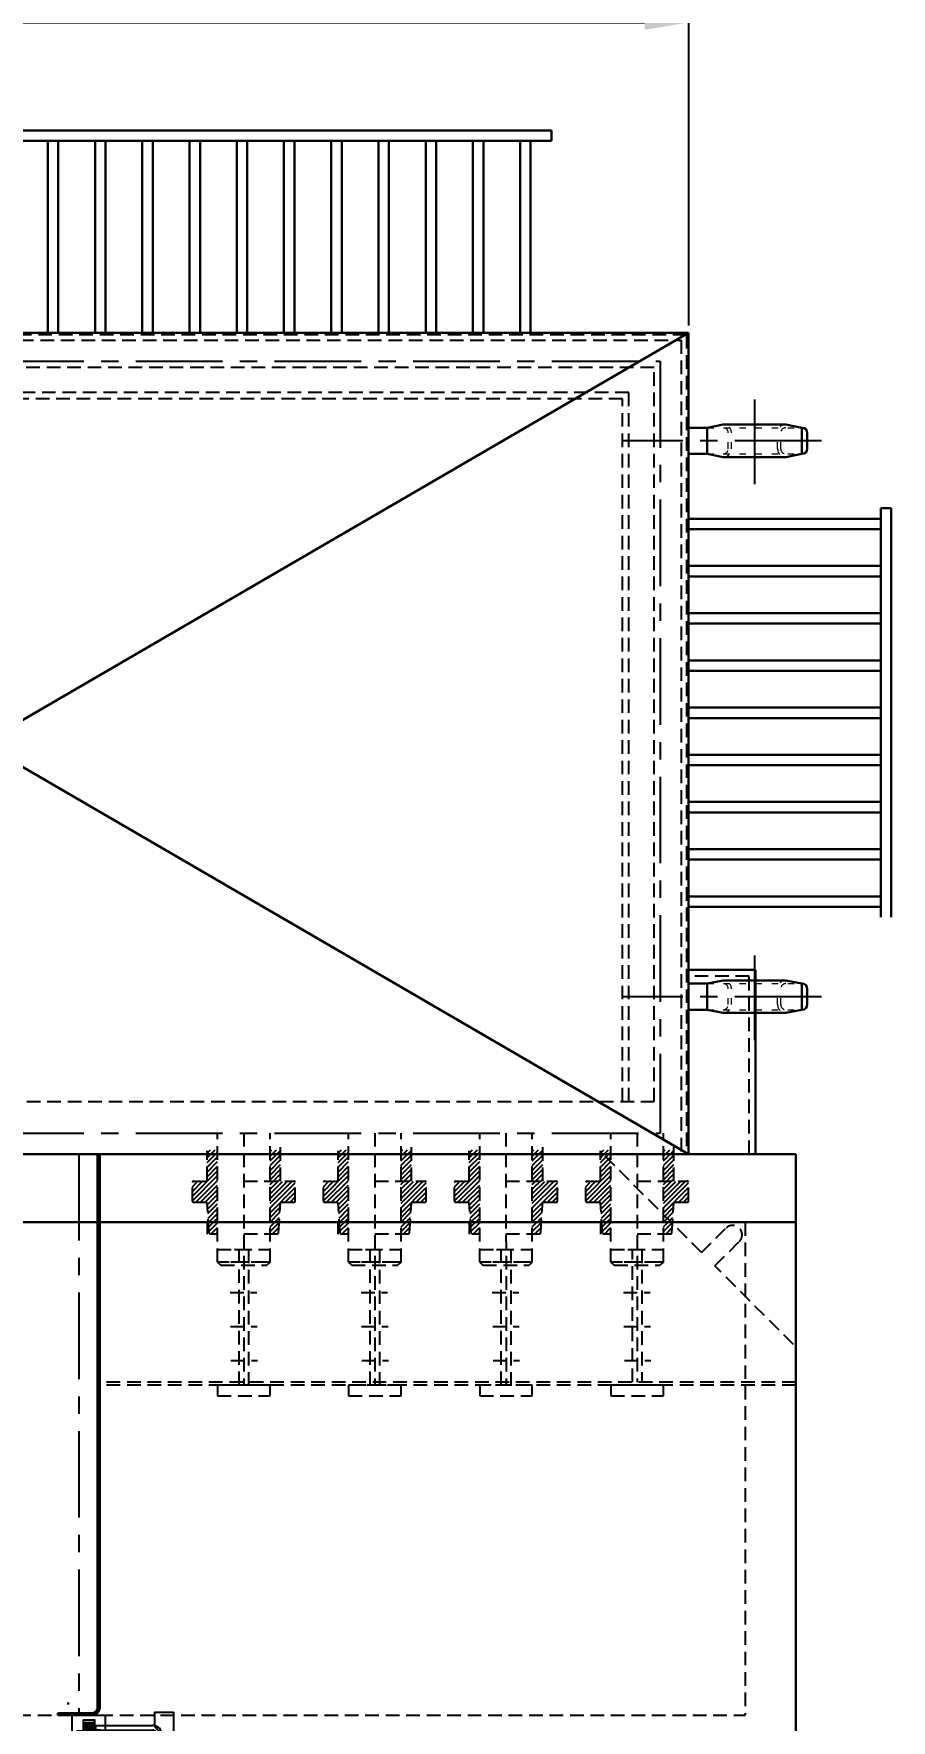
# Model space of a CAD drawing. Header units: millimetres. Extents: x 236326 to 245858, y -181683 to -175236.
# Drawn here: x 238748 to 239564, y -179830 to -178222 of the extents above; entities that cross this region are included whole.
import ezdxf

# ---------------------------------------------------------------- set-up
doc = ezdxf.new("R2010")
doc.units = ezdxf.units.MM
doc.header["$LTSCALE"] = 13
for name, pattern in [('ACAD_ISO02W100', [15, 12, -3]), ('ACAD_ISO03W100', [1.18, 0.47, -0.71]), ('CENTER', [50.8, 31.75, -6.35, 6.35, -6.35]), ('CENTERX2', [101.6, 63.5, -12.7, 12.7, -12.7]), ('DASHED', [0.75, 0.5, -0.25])]:
    doc.linetypes.add(name, pattern=pattern)
doc.layers.get('0').update_dxf_attribs({"color": 1, "linetype": 'CENTER'})
for name, color, linetype in [('1', 4, 'Continuous'), ('4虚线层', 6, 'DASHED'), ('PDF_几何图形', 7, 'Continuous'), ('粗实线', 4, 'Continuous')]:
    doc.layers.add(name, color=color, linetype=linetype)
doc.layers.add('2细实线', color=3, linetype='Continuous', lineweight=20)
doc.layers.add('标注、文本', color=3, linetype='Continuous', lineweight=25)
doc.styles.get("Standard").update_dxf_attribs({"font": 'gbenor.shx', "bigfont": 'gbcbig.shx'})
doc.dimstyles.new('英寸 1-10', dxfattribs={"dimscale": 14, "dimtxt": 3.5, "dimasz": 2, "dimexe": 1.5, "dimexo": 0.5, "dimgap": 0.5, "dimtad": 1, "dimtoh": 1, "dimdec": 1, "dimdsep": 46, "dimtxsty": 'Standard', "dimcen": 2.5, "dimclrd": 3, "dimclre": 3, "dimclrt": 3, "dimadec": 0, "dimazin": 2, "dimtfac": 1, "dimtdec": 1, "dimtmove": 0, "dimatfit": 2, "dimfxl": 1, "dimarcsym": 0})
pattern_1 = [(225, (239231.8055, -178970.3183), (2.245064, -2.245064), [])]
pattern_2 = [(225, (239356.5554, -178970.3183), (2.245064, -2.245064), [])]
pattern_3 = [(225, (239481.5554, -178970.3183), (2.245064, -2.245064), [])]
pattern_4 = [(225, (239606.5554, -178970.3183), (2.245064, -2.245064), [])]

# ---------------------------------------------------------------- blocks, each defined once
blk = doc.blocks.new('A$C62CB6CE0')
at = {"layer": 'PDF_几何图形'}
for p, q in [((22.3, 119.3), (54.2, 119.3)), ((22.3, 119.3), (22.3, 89.9)), ((33.1, 114.7), (33.1, 104)), ((54.2, 119.3), (54.2, 89.9)), ((101.2, 122.2), (101.2, 108.9)), ((101.2, 122.2), (119, 122.2)), ((119, 122.2), (119, 86.6)), ((3.7, 101.1), (32.7, 101.1)), ((26.9, 104), (26.9, 85.3)), ((33.1, 104), (26.9, 104)), ((33.1, 112.2), (33.9, 111.4)), ((43.8, 111.4), (33.1, 111)), ((33.9, 111.4), (33.1, 111)), ((33.1, 111), (33.9, 110.6)), ((43.8, 110.6), (33.1, 110.2)), ((33.9, 110.6), (33.1, 110.2)), ((33.1, 108.5), (33.9, 108.1)), ((33.1, 101.5), (33.9, 101.1)), ((33.1, 98.6), (33.1, 80.4)), ((43, 112.2), (33.9, 111.4)), ((43, 111), (33.9, 110.6)), ((43, 110.2), (33.9, 109.7)), ((43, 109.3), (33.9, 108.9)), ((43, 108.5), (33.9, 108.1)), ((43, 107.7), (33.9, 107.3)), ((43, 106.9), (33.9, 106.4)), ((43, 105.6), (33.9, 105.2)), ((43, 104.8), (33.9, 104.4)), ((43, 104), (33.9, 103.5)), ((43, 103.1), (33.9, 102.7)), ((43, 102.3), (33.9, 101.9)), ((43, 101.5), (33.9, 101.1)), ((43, 101.5), (33.9, 101.1)), ((43, 101.5), (33.9, 101.1)), ((43, 100.7), (33.9, 100.2)), ((43, 99.4), (33.9, 99)), ((43.8, 111.4), (43, 111)), ((43, 111), (43.8, 110.6)), ((43.8, 110.6), (43, 110.2)), ((43.8, 109.7), (43, 109.3)), ((43.8, 108.9), (43, 108.5)), ((43.8, 108.1), (43, 107.7)), ((43.8, 107.3), (43, 106.9)), ((43.8, 106.4), (43, 105.6)), ((43.8, 105.2), (43, 104.8)), ((43.8, 104.4), (43, 104)), ((43.8, 103.5), (43, 103.1)), ((43.8, 102.7), (43, 102.3)), ((43.8, 101.9), (43, 101.5)), ((43.8, 101.1), (43, 100.7)), ((43.8, 100.2), (43, 99.4)), ((49.6, 104), (43.8, 104)), ((43.8, 99), (43.8, 80.4)), ((44.9, 109.3), (44.9, 104.8)), ((44.9, 109.3), (49.5, 109.3)), ((49.5, 104.8), (44.9, 104.8)), ((49.5, 109.3), (99.1, 109.3)), ((49.5, 104.8), (99.1, 104.8)), ((49.6, 104), (49.6, 85.3)), ((55.3, 104), (55.3, 87.4)), ((55.3, 104), (57.3, 104)), ((57.3, 104), (57.3, 87.4)), ((101.2, 104.4), (101.2, 82)), ((103.7, 100.2), (103.7, 91.1)), ((108.2, 100.2), (108.2, 91.1)), ((0, 82.5), (26.9, 82.5)), ((0, 82.5), (0, 57.6)), ((65.8, 89.9), (8.7, 89.9)), ((15.7, 85.3), (56.7, 85.3)), ((23.6, 92), (64.5, 92)), ((64.5, 89.9), (23.6, 89.9)), ((23.6, 87.4), (64.5, 87.4)), ((43, 82.5), (69.9, 82.5)), ((44.9, 92), (85.9, 92)), ((85.9, 89.9), (44.9, 89.9)), ((44.9, 87.4), (85.9, 87.4)), ((61.9, 85.3), (61.9, 71.7)), ((61.9, 85.3), (61.9, 71.7)), ((72.4, 85.3), (61.9, 85.3)), ((64.4, 87.4), (64.4, 69.2)), ((64.4, 87.4), (64.4, 69.2)), ((65.8, 89.9), (65.8, 87.4)), ((69.9, 82.5), (69.9, 64.3)), ((80.9, 82), (80.9, 76.7)), ((80.9, 82), (81.3, 82)), ((81.3, 82), (81.3, 76.7)), ((130.5, 82), (81.3, 82)), ((101.6, 92), (142.5, 92)), ((142.5, 89.9), (101.6, 89.9)), ((101.6, 87.4), (142.5, 87.4)), ((130.5, 82), (130.5, 76.7)), ((130.5, 82), (131.8, 82)), ((131.8, 82), (131.8, 76.7)), ((151.6, 82), (131.8, 82)), ((135.5, 84.1), (135.5, 78.3)), ((146.3, 84.1), (146.3, 78.3)), ((151.6, 82), (151.6, 76.7)), ((153.7, 86.6), (153.7, 82)), ((2.1, 80.4), (26.9, 80.4)), ((2.1, 80.4), (2.1, 55.2)), ((3.7, 57.6), (3.7, 76.7)), ((6.6, 80.4), (6.6, 55.2)), ((8.7, 77.9), (20.3, 77.9)), ((8.7, 77.9), (8.7, 57.6)), ((20.3, 80.4), (20.3, 77.9)), ((26.9, 80.4), (49.6, 80.4)), ((26.9, 80.4), (26.9, 78.3)), ((26.9, 78.3), (49.6, 78.3)), ((28.1, 78.3), (28.1, 73.4)), ((38.5, 78.3), (38.5, 73.4)), ((43, 80.4), (67.8, 80.4)), ((43.4, 71.3), (47.1, 71.3)), ((47.6, 71.7), (47.1, 71.3)), ((48.8, 78.3), (48.8, 73.4)), ((49.6, 80.4), (49.6, 78.3)), ((50.7, 71.7), (61.9, 71.7)), ((50.7, 71.7), (50.7, 69.2)), ((64.4, 69.2), (50.7, 69.2)), ((61.9, 69.2), (64.4, 69.2)), ((61.9, 69.2), (64.4, 69.2)), ((64.4, 69.2), (61.9, 69.2)), ((67.8, 80.4), (67.8, 64.3)), ((81.3, 76.7), (80.9, 76.7)), ((130.5, 76.7), (81.3, 76.7)), ((130.1, 72.1), (86.7, 72.1)), ((86.7, 72.1), (86.7, 57.6)), ((104.5, 76.7), (104.5, 72.1)), ((110.3, 80.4), (110.3, 55.2)), ((115.7, 76.7), (115.7, 72.1)), ((127.7, 76.7), (127.7, 73.8)), ((127.7, 73.8), (154.9, 73.8)), ((130.1, 73.8), (130.1, 57.6)), ((131.8, 76.7), (130.5, 76.7)), ((151.6, 76.7), (131.8, 76.7)), ((152.5, 73.8), (152.5, 57.6)), ((153.7, 76.7), (154.9, 76.7)), ((154.9, 76.7), (154.9, 73.8)), ((23.2, 57.6), (3.7, 57.6)), ((60, 57.6), (19, 57.6)), ((40.1, 57.6), (38, 57.6)), ((81.3, 57.6), (40.4, 57.6)), ((67.8, 64.3), (69.9, 64.3)), ((130.1, 57.6), (86.7, 57.6)), ((92.5, 55.2), (92.5, 46.5)), ((92.5, 55.2), (126.8, 55.2)), ((138, 57.6), (97, 57.6)), ((103.7, 57.6), (103.7, 55.2)), ((116.5, 57.6), (116.5, 55.2)), ((126.8, 55.2), (126.8, 28.3)), ((127.7, 55.2), (127.7, 49.8)), ((141.3, 55.2), (127.7, 55.2)), ((141.3, 49.8), (127.7, 49.8)), ((141.3, 57.6), (130.1, 57.6)), ((132.2, 57.6), (132.2, 55.2)), ((152.5, 57.6), (141.3, 57.6)), ((154.9, 55.2), (141.3, 55.2)), ((154.9, 49.8), (141.3, 49.8)), ((150.4, 57.6), (150.4, 55.2)), ((152.9, 49), (152.9, 41.9)), ((154.9, 55.2), (154.9, 49.8)), ((92.5, 46.5), (93.3, 46.5)), ((92.5, 33.7), (92.5, 28.3)), ((93.3, 33.7), (92.5, 33.7)), ((129.3, 47.3), (126.8, 47.3)), ((129.3, 41.9), (152.9, 41.9)), ((133.9, 37.4), (141.3, 37.4)), ((141.3, 37.4), (148.7, 37.4)), ((152.9, 41.5), (152.9, 41.9)), ((92.5, 28.3), (126.8, 28.3)), ((133.9, 29.1), (133.9, 7.2)), ((148.7, 29.1), (148.7, 7.2))]:
    blk.add_line(p, q, dxfattribs=at)
for points in [[(33.1, 114.7), (43.8, 114.7), (43.8, 104)], [(3.7, 91.6), (3.7, 101.1), (4.1, 100.7)], [(33.1, 112.2), (43, 112.2), (43.8, 111.4)], [(43, 110.2), (43.8, 109.7), (33.1, 109.3)], [(33.1, 110.2), (33.9, 109.7), (33.1, 109.3)], [(43, 109.3), (43.8, 108.9), (33.1, 108.5)], [(33.1, 109.3), (33.9, 108.9), (33.1, 108.5)], [(43, 108.5), (43.8, 108.1), (33.1, 107.7)], [(43, 108.5), (33.9, 108.1), (33.1, 107.7)], [(43, 107.7), (43.8, 107.3), (33.1, 106.9)], [(33.1, 107.7), (33.9, 107.3), (33.1, 106.9)], [(43, 106.9), (43.8, 106.4), (33.1, 105.6)], [(33.1, 106.9), (33.9, 106.4), (33.1, 105.6)], [(43, 105.6), (43.8, 105.2), (33.1, 104.8)], [(33.1, 105.6), (33.9, 105.2), (33.1, 104.8)], [(43, 104.8), (43.8, 104.4), (33.1, 104)], [(33.1, 104.8), (33.9, 104.4), (33.1, 104)], [(43, 104), (43.8, 103.5), (33.1, 103.1)], [(33.1, 104), (33.9, 103.5), (33.1, 103.1)], [(43, 103.1), (43.8, 102.7), (33.1, 102.3)], [(33.1, 103.1), (33.9, 102.7), (33.1, 102.3)], [(43, 102.3), (43.8, 101.9), (33.1, 101.5)], [(33.1, 102.3), (33.9, 101.9), (33.1, 101.5)], [(43, 101.5), (43.8, 101.1), (33.1, 100.7)], [(43, 101.5), (33.9, 101.1), (33.1, 100.7)], [(43, 100.7), (43.8, 100.2), (33.1, 99.4)], [(33.1, 100.7), (33.9, 100.2), (33.1, 99.4)], [(43, 99.4), (43.8, 99), (33.1, 98.6)], [(33.1, 99.4), (33.9, 99), (33.1, 98.6)], [(108.2, 100.2), (100.4, 109.3), (99.1, 109.3)], [(103.7, 100.2), (103.7, 101.5), (103.3, 101.9), (103.3, 102.3), (102.8, 103.1), (102.4, 103.5), (102, 104), (101.6, 104.4), (100.8, 104.4), (100.4, 104.8), (99.1, 104.8)], [(40.1, 93.6), (40.1, 57.6), (40.5, 57.2)], [(103.7, 91.1), (111.5, 82), (112.8, 82)], [(108.2, 91.1), (108.2, 89.9), (109, 89.1), (109, 88.2), (109.5, 87.8), (109.9, 87.4), (110.7, 87.4), (111.1, 87), (111.5, 86.6), (112.8, 86.6), (153.7, 86.6)], [(151.6, 82), (153.7, 82), (153.7, 76.7), (151.6, 76.7)], [(28.1, 73.4), (28.5, 72.9), (28.9, 72.5), (29.4, 72.5), (29.8, 72.1), (30.2, 72.1), (30.6, 71.7), (31.4, 71.7), (31.8, 71.3), (33.1, 71.3)], [(28.1, 73.4), (28.1, 72.9), (28.5, 72.5), (28.5, 72.1), (28.9, 72.1), (28.9, 71.7), (29.4, 71.7)], [(28.9, 71.7), (29.8, 71.3), (33.1, 71.3)], [(43.4, 71.3), (33.1, 71.3), (34.7, 71.3), (35.2, 71.7), (36, 71.7), (36.4, 72.1), (36.8, 72.1), (37.2, 72.5), (37.6, 72.5), (38, 72.9), (38.5, 73.4)], [(38.5, 73.4), (38.9, 72.9), (39.7, 72.1), (40.1, 72.1), (40.9, 71.7), (41.8, 71.7), (42.2, 71.3), (43.4, 71.3)], [(43.4, 71.3), (45.1, 71.3), (45.5, 71.7), (46.3, 71.7), (46.7, 72.1), (47.1, 72.1), (47.6, 72.5), (48, 72.5), (48.4, 72.9), (48.8, 73.4)], [(47.6, 71.7), (47.6, 72.1), (48, 72.1), (48, 72.5), (48.4, 72.5), (48.4, 72.9), (48.8, 73.4)], [(130.5, 49.8), (129.7, 49.8), (129.7, 49.4), (129.3, 49), (129.3, 41.9), (129.7, 41.9), (129.7, 41.5), (133.9, 37.4), (133.9, 29.1)], [(152.9, 49), (152.9, 49.8), (152.1, 49.8)], [(93.3, 46.5), (94.2, 46.1), (95, 44.8), (96.2, 43.2), (97, 39.9), (96.2, 36.5), (95, 34.9), (94.2, 34.1), (93.3, 33.7)], [(152.9, 41.5), (148.7, 37.4), (148.7, 29.1)], [(97.9, 28.3), (97.9, 24.6), (133.9, 24.6)], [(133.9, 7.2), (148.3, 5.5), (148.7, 7.2)]]:
    blk.add_lwpolyline(points, dxfattribs=at)
blk.add_lwpolyline([(25.6, 85.3), (50.9, 85.3), (50.9, 82.5), (25.6, 82.5)], close=True, dxfattribs=at)
for points in [[(108.2, 101.5), (106.4, 106.8), (105.9, 107.6), (100.4, 109.3)], [(103.7, 89.9), (104.6, 86), (107.7, 83), (111.5, 82)], [(140.5, 96.1), (138.4, 96.1), (136.7, 94.4), (136.7, 92.4)], [(136.7, 92.4), (136.7, 90.3), (138.4, 88.2), (140.5, 88.2)], [(144.6, 92.4), (144.6, 94.4), (142.5, 96.1), (140.5, 96.1)], [(140.5, 88.2), (142.5, 88.2), (144.6, 90.3), (144.6, 92.4)], [(134.3, 5.5), (171.8, -1.9), (181.4, -1.8), (148.3, 5.5)]]:
    blk.add_open_spline(points, degree=3, dxfattribs=at)
blk = doc.blocks.new('*D233')
at = {"layer": '2细实线', "color": 3, "linetype": 'ByBlock', "lineweight": -2}
for p, q in [((237923.5, -179760.4), (237923.5, -180068.6)), ((239473.5, -179760.4), (239473.5, -180068.6)), ((237965.5, -180047.6), (239431.5, -180047.6))]:
    blk.add_line(p, q, dxfattribs=at)
at = {"layer": '2细实线', "color": 3, "linetype": 'ByBlock'}
for points in [[(237965.5, -180040.6), (237965.5, -180054.6), (237923.5, -180047.6)], [(239431.5, -180040.6), (239431.5, -180054.6), (239473.5, -180047.6)]]:
    blk.add_solid(points, dxfattribs=at)
at = {"layer": 'Defpoints', "color": 0, "linetype": 'ByBlock'}
for p in [(237923.5, -179753.4), (239473.5, -179753.4), (239473.5, -180047.6)]:
    blk.add_point(p, dxfattribs=at)
at = {"layer": '2细实线', "color": 3, "linetype": 'ByBlock', "insert": (238698.5, -180002.3), "char_height": 73.5, "attachment_point": 5}
blk.add_mtext('1550 [61.0]', dxfattribs=at)
blk = doc.blocks.new('*D232')
at = {"layer": '2细实线', "color": 3, "linetype": 'ByBlock', "lineweight": -2}
for p, q in [((238025.5, -178500.2), (238025.5, -178190.3)), ((239371.5, -178500.2), (239371.5, -178190.3)), ((238067.5, -178211.3), (239329.5, -178211.3))]:
    blk.add_line(p, q, dxfattribs=at)
at = {"layer": '2细实线', "color": 3, "linetype": 'ByBlock'}
for points in [[(238067.5, -178204.3), (238067.5, -178218.3), (238025.5, -178211.3)], [(239329.5, -178204.3), (239329.5, -178218.3), (239371.5, -178211.3)]]:
    blk.add_solid(points, dxfattribs=at)
at = {"layer": 'Defpoints', "color": 0, "linetype": 'ByBlock'}
for p in [(239371.5, -178211.3), (238025.5, -178507.2), (239371.5, -178507.2)]:
    blk.add_point(p, dxfattribs=at)
at = {"layer": '2细实线', "color": 3, "linetype": 'ByBlock', "insert": (238698.5, -178166), "char_height": 73.5, "attachment_point": 5}
blk.add_mtext('1346 [53.0]', dxfattribs=at)

msp = doc.modelspace()

# ---------------------------------------------------------------- hatches: boundary and pattern name
at = {"layer": '4虚线层', "ltscale": 2}
h = msp.add_hatch(dxfattribs=at)
h.set_pattern_fill('ANSI31', color=256, angle=180, style=0)
h.set_pattern_definition(pattern_1)
edge = h.paths.add_edge_path(flags=0)
edge.add_line((238922.701, -179286.2), (238922.701, -179328.979))
edge.add_line((238922.701, -179328.979), (238922.7, -179366.199))
edge.add_line((238922.7, -179366.199), (238915.636, -179366.199))
edge.add_arc((238915.636, -179365.199), 1, 183.814075, 270, ccw=False)
edge.add_line((238914.638, -179365.266), (238912.762, -179337.132))
edge.add_arc((238911.765, -179337.199), 1, 363.814075, 450)
edge.add_line((238911.765, -179336.199), (238899.7, -179336.199))
edge.add_arc((238899.7, -179335.199), 1, 180, 270, ccw=False)
edge.add_line((238898.7, -179335.199), (238898.7, -179317.199))
edge.add_arc((238899.7, -179317.199), 1, 450, 540, ccw=False)
edge.add_line((238899.7, -179316.199), (238902.185, -179316.199))
edge.add_line((238902.185, -179316.199), (238903.099, -179317.136))
edge.add_line((238903.099, -179317.136), (238903.926, -179316.199))
edge.add_line((238903.926, -179316.199), (238906.167, -179316.199))
edge.add_line((238906.167, -179316.199), (238907.081, -179317.136))
edge.add_line((238907.081, -179317.136), (238907.908, -179316.199))
edge.add_line((238907.908, -179316.199), (238909.104, -179316.199))
edge.add_line((238909.104, -179316.199), (238910.018, -179317.136))
edge.add_line((238910.018, -179317.136), (238910.845, -179316.199))
edge.add_line((238910.845, -179316.199), (238911.7, -179316.199))
edge.add_arc((238911.7, -179315.199), 1, 270.000001, 360)
edge.add_line((238912.7, -179315.199), (238912.7, -179287.201))
edge.add_arc((238913.7, -179287.201), 1, 90.00291, 180.00291, ccw=False)
edge.add_line((238913.7, -179286.201), (238922.701, -179286.2))
h = msp.add_hatch(dxfattribs=at)
h.set_pattern_fill('ANSI31', color=256, angle=180, style=0)
h.set_pattern_definition(pattern_1)
edge = h.paths.add_edge_path(flags=0)
edge.add_line((238972.643, -179286.173), (238972.69, -179328.952))
edge.add_line((238972.69, -179328.952), (238972.73, -179366.172))
edge.add_line((238972.73, -179366.172), (238979.795, -179366.164))
edge.add_arc((238979.794, -179365.164), 1, -89.937788, -3.751863)
edge.add_line((238980.792, -179365.23), (238982.637, -179337.095))
edge.add_arc((238983.635, -179337.16), 1, -269.937788, -183.751863, ccw=False)
edge.add_line((238983.634, -179336.16), (238995.698, -179336.147))
edge.add_arc((238995.697, -179335.147), 1, -89.937788, 0.062212)
edge.add_line((238996.697, -179335.146), (238996.677, -179317.146))
edge.add_arc((238995.677, -179317.147), 1, -359.937788, -269.937788)
edge.add_line((238995.676, -179316.147), (238993.191, -179316.15))
edge.add_line((238993.191, -179316.15), (238992.278, -179317.088))
edge.add_line((238992.278, -179317.088), (238991.451, -179316.151))
edge.add_line((238991.451, -179316.151), (238989.21, -179316.154))
edge.add_line((238989.21, -179316.154), (238988.297, -179317.092))
edge.add_line((238988.297, -179317.092), (238987.469, -179316.156))
edge.add_line((238987.469, -179316.156), (238986.272, -179316.157))
edge.add_line((238986.272, -179316.157), (238985.359, -179317.095))
edge.add_line((238985.359, -179317.095), (238984.532, -179316.159))
edge.add_line((238984.532, -179316.159), (238983.676, -179316.16))
edge.add_arc((238983.675, -179315.16), 1, -179.937788, -89.937789, ccw=False)
edge.add_line((238982.675, -179315.161), (238982.645, -179287.163))
edge.add_arc((238981.645, -179287.164), 1, 0.059302, 90.059302)
edge.add_line((238981.644, -179286.164), (238972.643, -179286.173))
h = msp.add_hatch(dxfattribs=at)
h.set_pattern_fill('ANSI31', color=256, angle=180, style=0)
h.set_pattern_definition(pattern_2)
edge = h.paths.add_edge_path(flags=0)
edge.add_line((239047.451, -179286.2), (239047.451, -179328.979))
edge.add_line((239047.451, -179328.979), (239047.45, -179366.199))
edge.add_line((239047.45, -179366.199), (239040.386, -179366.199))
edge.add_arc((239040.386, -179365.199), 1, 183.814075, 270, ccw=False)
edge.add_line((239039.388, -179365.266), (239037.512, -179337.132))
edge.add_arc((239036.515, -179337.199), 1, 363.814075, 450)
edge.add_line((239036.515, -179336.199), (239024.45, -179336.199))
edge.add_arc((239024.45, -179335.199), 1, 180, 270, ccw=False)
edge.add_line((239023.45, -179335.199), (239023.45, -179317.199))
edge.add_arc((239024.45, -179317.199), 1, 450, 540, ccw=False)
edge.add_line((239024.45, -179316.199), (239026.935, -179316.199))
edge.add_line((239026.935, -179316.199), (239027.849, -179317.136))
edge.add_line((239027.849, -179317.136), (239028.676, -179316.199))
edge.add_line((239028.676, -179316.199), (239030.917, -179316.199))
edge.add_line((239030.917, -179316.199), (239031.831, -179317.136))
edge.add_line((239031.831, -179317.136), (239032.657, -179316.199))
edge.add_line((239032.657, -179316.199), (239033.854, -179316.199))
edge.add_line((239033.854, -179316.199), (239034.768, -179317.136))
edge.add_line((239034.768, -179317.136), (239035.595, -179316.199))
edge.add_line((239035.595, -179316.199), (239036.45, -179316.199))
edge.add_arc((239036.45, -179315.199), 1, 270.000001, 360)
edge.add_line((239037.45, -179315.199), (239037.45, -179287.201))
edge.add_arc((239038.45, -179287.201), 1, 90.00291, 180.00291, ccw=False)
edge.add_line((239038.45, -179286.201), (239047.451, -179286.2))
h = msp.add_hatch(dxfattribs=at)
h.set_pattern_fill('ANSI31', color=256, angle=180, style=0)
h.set_pattern_definition(pattern_2)
edge = h.paths.add_edge_path(flags=0)
edge.add_line((239097.393, -179286.173), (239097.44, -179328.952))
edge.add_line((239097.44, -179328.952), (239097.48, -179366.172))
edge.add_line((239097.48, -179366.172), (239104.545, -179366.164))
edge.add_arc((239104.544, -179365.164), 1, -89.937788, -3.751863)
edge.add_line((239105.542, -179365.23), (239107.387, -179337.095))
edge.add_arc((239108.385, -179337.16), 1, -269.937788, -183.751863, ccw=False)
edge.add_line((239108.384, -179336.16), (239120.448, -179336.147))
edge.add_arc((239120.447, -179335.147), 1, -89.937788, 0.062212)
edge.add_line((239121.447, -179335.146), (239121.427, -179317.146))
edge.add_arc((239120.427, -179317.147), 1, -359.937788, -269.937788)
edge.add_line((239120.426, -179316.147), (239117.941, -179316.15))
edge.add_line((239117.941, -179316.15), (239117.028, -179317.088))
edge.add_line((239117.028, -179317.088), (239116.201, -179316.151))
edge.add_line((239116.201, -179316.151), (239113.96, -179316.154))
edge.add_line((239113.96, -179316.154), (239113.047, -179317.092))
edge.add_line((239113.047, -179317.092), (239112.219, -179316.156))
edge.add_line((239112.219, -179316.156), (239111.022, -179316.157))
edge.add_line((239111.022, -179316.157), (239110.109, -179317.095))
edge.add_line((239110.109, -179317.095), (239109.282, -179316.159))
edge.add_line((239109.282, -179316.159), (239108.426, -179316.16))
edge.add_arc((239108.425, -179315.16), 1, -179.937788, -89.937789, ccw=False)
edge.add_line((239107.425, -179315.161), (239107.395, -179287.163))
edge.add_arc((239106.395, -179287.164), 1, 0.059302, 90.059302)
edge.add_line((239106.394, -179286.164), (239097.393, -179286.173))
h = msp.add_hatch(dxfattribs=at)
h.set_pattern_fill('ANSI31', color=256, angle=180, style=0)
h.set_pattern_definition(pattern_3)
edge = h.paths.add_edge_path(flags=0)
edge.add_line((239172.451, -179286.2), (239172.451, -179328.979))
edge.add_line((239172.451, -179328.979), (239172.45, -179366.199))
edge.add_line((239172.45, -179366.199), (239165.386, -179366.199))
edge.add_arc((239165.386, -179365.199), 1, 183.814075, 270, ccw=False)
edge.add_line((239164.388, -179365.266), (239162.512, -179337.132))
edge.add_arc((239161.515, -179337.199), 1, 363.814075, 450)
edge.add_line((239161.515, -179336.199), (239149.45, -179336.199))
edge.add_arc((239149.45, -179335.199), 1, 180, 270, ccw=False)
edge.add_line((239148.45, -179335.199), (239148.45, -179317.199))
edge.add_arc((239149.45, -179317.199), 1, 450, 540, ccw=False)
edge.add_line((239149.45, -179316.199), (239151.935, -179316.199))
edge.add_line((239151.935, -179316.199), (239152.849, -179317.136))
edge.add_line((239152.849, -179317.136), (239153.676, -179316.199))
edge.add_line((239153.676, -179316.199), (239155.917, -179316.199))
edge.add_line((239155.917, -179316.199), (239156.831, -179317.136))
edge.add_line((239156.831, -179317.136), (239157.657, -179316.199))
edge.add_line((239157.657, -179316.199), (239158.854, -179316.199))
edge.add_line((239158.854, -179316.199), (239159.768, -179317.136))
edge.add_line((239159.768, -179317.136), (239160.595, -179316.199))
edge.add_line((239160.595, -179316.199), (239161.45, -179316.199))
edge.add_arc((239161.45, -179315.199), 1, 270.000001, 360)
edge.add_line((239162.45, -179315.199), (239162.45, -179287.201))
edge.add_arc((239163.45, -179287.201), 1, 90.00291, 180.00291, ccw=False)
edge.add_line((239163.45, -179286.201), (239172.451, -179286.2))
h = msp.add_hatch(dxfattribs=at)
h.set_pattern_fill('ANSI31', color=256, angle=180, style=0)
h.set_pattern_definition(pattern_3)
edge = h.paths.add_edge_path(flags=0)
edge.add_line((239222.393, -179286.173), (239222.44, -179328.952))
edge.add_line((239222.44, -179328.952), (239222.48, -179366.172))
edge.add_line((239222.48, -179366.172), (239229.545, -179366.164))
edge.add_arc((239229.544, -179365.164), 1, -89.937788, -3.751863)
edge.add_line((239230.542, -179365.23), (239232.387, -179337.095))
edge.add_arc((239233.385, -179337.16), 1, -269.937788, -183.751863, ccw=False)
edge.add_line((239233.384, -179336.16), (239245.448, -179336.147))
edge.add_arc((239245.447, -179335.147), 1, -89.937788, 0.062212)
edge.add_line((239246.447, -179335.146), (239246.427, -179317.146))
edge.add_arc((239245.427, -179317.147), 1, -359.937788, -269.937788)
edge.add_line((239245.426, -179316.147), (239242.941, -179316.15))
edge.add_line((239242.941, -179316.15), (239242.028, -179317.088))
edge.add_line((239242.028, -179317.088), (239241.201, -179316.151))
edge.add_line((239241.201, -179316.151), (239238.96, -179316.154))
edge.add_line((239238.96, -179316.154), (239238.047, -179317.092))
edge.add_line((239238.047, -179317.092), (239237.219, -179316.156))
edge.add_line((239237.219, -179316.156), (239236.022, -179316.157))
edge.add_line((239236.022, -179316.157), (239235.109, -179317.095))
edge.add_line((239235.109, -179317.095), (239234.282, -179316.159))
edge.add_line((239234.282, -179316.159), (239233.426, -179316.16))
edge.add_arc((239233.425, -179315.16), 1, -179.937788, -89.937789, ccw=False)
edge.add_line((239232.425, -179315.161), (239232.395, -179287.163))
edge.add_arc((239231.395, -179287.164), 1, 0.059302, 90.059302)
edge.add_line((239231.394, -179286.164), (239222.393, -179286.173))
h = msp.add_hatch(dxfattribs=at)
h.set_pattern_fill('ANSI31', color=256, angle=180, style=0)
h.set_pattern_definition(pattern_4)
edge = h.paths.add_edge_path(flags=0)
edge.add_line((239297.451, -179286.2), (239297.451, -179328.979))
edge.add_line((239297.451, -179328.979), (239297.45, -179366.199))
edge.add_line((239297.45, -179366.199), (239290.386, -179366.199))
edge.add_arc((239290.386, -179365.199), 1, 183.814075, 270, ccw=False)
edge.add_line((239289.388, -179365.266), (239287.512, -179337.132))
edge.add_arc((239286.515, -179337.199), 1, 363.814075, 450)
edge.add_line((239286.515, -179336.199), (239274.45, -179336.199))
edge.add_arc((239274.45, -179335.199), 1, 180, 270, ccw=False)
edge.add_line((239273.45, -179335.199), (239273.45, -179317.199))
edge.add_arc((239274.45, -179317.199), 1, 450, 540, ccw=False)
edge.add_line((239274.45, -179316.199), (239276.935, -179316.199))
edge.add_line((239276.935, -179316.199), (239277.849, -179317.136))
edge.add_line((239277.849, -179317.136), (239278.676, -179316.199))
edge.add_line((239278.676, -179316.199), (239280.917, -179316.199))
edge.add_line((239280.917, -179316.199), (239281.831, -179317.136))
edge.add_line((239281.831, -179317.136), (239282.657, -179316.199))
edge.add_line((239282.657, -179316.199), (239283.854, -179316.199))
edge.add_line((239283.854, -179316.199), (239284.768, -179317.136))
edge.add_line((239284.768, -179317.136), (239285.595, -179316.199))
edge.add_line((239285.595, -179316.199), (239286.45, -179316.199))
edge.add_arc((239286.45, -179315.199), 1, 270.000001, 360)
edge.add_line((239287.45, -179315.199), (239287.45, -179287.201))
edge.add_arc((239288.45, -179287.201), 1, 90.00291, 180.00291, ccw=False)
edge.add_line((239288.45, -179286.201), (239297.451, -179286.2))
h = msp.add_hatch(dxfattribs=at)
h.set_pattern_fill('ANSI31', color=256, angle=180, style=0)
h.set_pattern_definition(pattern_4)
edge = h.paths.add_edge_path(flags=0)
edge.add_line((239347.393, -179286.173), (239347.44, -179328.952))
edge.add_line((239347.44, -179328.952), (239347.48, -179366.172))
edge.add_line((239347.48, -179366.172), (239354.545, -179366.164))
edge.add_arc((239354.544, -179365.164), 1, -89.937788, -3.751863)
edge.add_line((239355.542, -179365.23), (239357.387, -179337.095))
edge.add_arc((239358.385, -179337.16), 1, -269.937788, -183.751863, ccw=False)
edge.add_line((239358.384, -179336.16), (239370.448, -179336.147))
edge.add_arc((239370.447, -179335.147), 1, -89.937788, 0.062212)
edge.add_line((239371.447, -179335.146), (239371.427, -179317.146))
edge.add_arc((239370.427, -179317.147), 1, -359.937788, -269.937788)
edge.add_line((239370.426, -179316.147), (239367.941, -179316.15))
edge.add_line((239367.941, -179316.15), (239367.028, -179317.088))
edge.add_line((239367.028, -179317.088), (239366.201, -179316.151))
edge.add_line((239366.201, -179316.151), (239363.96, -179316.154))
edge.add_line((239363.96, -179316.154), (239363.047, -179317.092))
edge.add_line((239363.047, -179317.092), (239362.219, -179316.156))
edge.add_line((239362.219, -179316.156), (239361.022, -179316.157))
edge.add_line((239361.022, -179316.157), (239360.109, -179317.095))
edge.add_line((239360.109, -179317.095), (239359.282, -179316.159))
edge.add_line((239359.282, -179316.159), (239358.426, -179316.16))
edge.add_arc((239358.425, -179315.16), 1, -179.937788, -89.937789, ccw=False)
edge.add_line((239357.425, -179315.161), (239357.395, -179287.163))
edge.add_arc((239356.395, -179287.164), 1, 0.059302, 90.059302)
edge.add_line((239356.394, -179286.164), (239347.393, -179286.173))

# ---------------------------------------------------------------- linework, layer by layer
at = {"color": 7, "linetype": 'ByBlock', "lineweight": 30}
for p, q in [((237923.456, -179290.2), (239473.456, -179290.2)), ((239273.456, -179290.2), (238123.456, -179290.2)), ((239473.456, -179290.2), (239473.456, -179355.2)), ((239473.456, -179290.2), (239473.456, -179865.2)), ((237923.456, -179355.2), (239473.456, -179355.2))]:
    msp.add_line(p, q, dxfattribs=at)
at = {"layer": '1', "color": 1, "linetype": 'CENTERX2', "lineweight": -3, "ltscale": 0.1}
for p, q in [((238052.456, -178534.2), (239344.456, -178534.2)), ((239344.456, -178534.2), (239344.456, -179270.2)), ((239434.447, -178651.536), (239434.447, -178570.843)), ((239498.068, -178610.2), (239309.456, -178610.2)), ((239434.447, -179181.536), (239434.447, -179100.843)), ((239498.068, -179140.2), (239309.456, -179140.2)), ((238052.456, -179270.2), (239344.456, -179270.2)), ((238790.456, -179290.2), (238790.456, -179825.2))]:
    msp.add_line(p, q, dxfattribs=at)
at = {"layer": '4虚线层', "ltscale": 2}
for p, q in [((239369.456, -178509.2), (238027.456, -178509.2)), ((238032.456, -178514.2), (239364.456, -178514.2)), ((239364.456, -178514.2), (239364.456, -179290.2)), ((239369.456, -178509.2), (239369.456, -179290.2)), ((239338.456, -178540.2), (238058.456, -178540.2)), ((239338.456, -179240.2), (239338.456, -178540.2)), ((239314.456, -178564.2), (238082.456, -178564.2)), ((239308.456, -178570.2), (238088.456, -178570.2)), ((239308.456, -179240.2), (239308.456, -178570.2)), ((239314.456, -179240.2), (239314.456, -178564.2)), ((239429.195, -179120.509), (239371.456, -179120.509)), ((239429.195, -179290.2), (239429.195, -179120.509)), ((238058.456, -179240.2), (239338.456, -179240.2)), ((238922.7, -179393.199), (238922.701, -179270.2)), ((238947.706, -179270.2), (238947.721, -179510.68)), ((238972.689, -179393.205), (238972.719, -179270.206)), ((239047.45, -179393.199), (239047.451, -179270.2)), ((239072.456, -179270.2), (239072.47, -179510.68)), ((239097.439, -179393.205), (239097.469, -179270.206)), ((239172.45, -179393.199), (239172.451, -179270.2)), ((239197.456, -179270.2), (239197.47, -179510.68)), ((239222.439, -179393.205), (239222.469, -179270.206)), ((239297.45, -179393.199), (239297.451, -179270.2)), ((239322.456, -179270.2), (239322.47, -179507.68)), ((239347.439, -179393.205), (239347.469, -179270.206)), ((238912.7, -179315.199), (238912.7, -179287.201)), ((238982.7, -179316.199), (238982.7, -179283.366)), ((239037.45, -179315.199), (239037.45, -179287.201)), ((239107.45, -179316.199), (239107.45, -179283.366)), ((239162.45, -179315.199), (239162.45, -179287.201)), ((239232.45, -179316.199), (239232.45, -179283.366)), ((239287.45, -179315.199), (239287.45, -179287.201)), ((239383.717, -179384.191), (239289.726, -179290.2)), ((239357.45, -179316.199), (239357.45, -179283.366)), ((238898.7, -179335.199), (238898.7, -179317.199)), ((238899.7, -179316.199), (238902.185, -179316.199)), ((238903.099, -179317.136), (238902.185, -179316.199)), ((238903.926, -179316.199), (238903.099, -179317.136)), ((238903.926, -179316.199), (238906.167, -179316.199)), ((238907.081, -179317.136), (238906.167, -179316.199)), ((238907.908, -179316.199), (238907.081, -179317.136)), ((238907.908, -179316.199), (238909.104, -179316.199)), ((238910.018, -179317.136), (238909.104, -179316.199)), ((238910.845, -179316.199), (238910.018, -179317.136)), ((238910.845, -179316.199), (238911.7, -179316.199)), ((238947.701, -179316.199), (238995.7, -179316.199)), ((238996.7, -179335.199), (238996.7, -179317.199)), ((239023.45, -179335.199), (239023.45, -179317.199)), ((239024.45, -179316.199), (239026.935, -179316.199)), ((239027.849, -179317.136), (239026.935, -179316.199)), ((239028.676, -179316.199), (239027.849, -179317.136)), ((239028.676, -179316.199), (239030.917, -179316.199)), ((239031.831, -179317.136), (239030.917, -179316.199)), ((239032.657, -179316.199), (239031.831, -179317.136)), ((239032.657, -179316.199), (239033.854, -179316.199)), ((239034.768, -179317.136), (239033.854, -179316.199)), ((239035.595, -179316.199), (239034.768, -179317.136)), ((239035.595, -179316.199), (239036.45, -179316.199)), ((239072.451, -179316.199), (239120.45, -179316.199)), ((239121.45, -179335.199), (239121.45, -179317.199)), ((239148.45, -179335.199), (239148.45, -179317.199)), ((239149.45, -179316.199), (239151.935, -179316.199)), ((239152.849, -179317.136), (239151.935, -179316.199)), ((239153.676, -179316.199), (239152.849, -179317.136)), ((239153.676, -179316.199), (239155.917, -179316.199)), ((239156.831, -179317.136), (239155.917, -179316.199)), ((239157.657, -179316.199), (239156.831, -179317.136)), ((239157.657, -179316.199), (239158.854, -179316.199)), ((239159.768, -179317.136), (239158.854, -179316.199)), ((239160.595, -179316.199), (239159.768, -179317.136)), ((239160.595, -179316.199), (239161.45, -179316.199)), ((239197.451, -179316.199), (239245.45, -179316.199)), ((239246.45, -179335.199), (239246.45, -179317.199)), ((239273.45, -179335.199), (239273.45, -179317.199)), ((239274.45, -179316.199), (239276.935, -179316.199)), ((239277.849, -179317.136), (239276.935, -179316.199)), ((239278.676, -179316.199), (239277.849, -179317.136)), ((239278.676, -179316.199), (239280.917, -179316.199)), ((239281.831, -179317.136), (239280.917, -179316.199)), ((239282.657, -179316.199), (239281.831, -179317.136)), ((239282.657, -179316.199), (239283.854, -179316.199)), ((239284.768, -179317.136), (239283.854, -179316.199)), ((239285.595, -179316.199), (239284.768, -179317.136)), ((239285.595, -179316.199), (239286.45, -179316.199)), ((239322.451, -179316.199), (239370.45, -179316.199)), ((239371.45, -179335.199), (239371.45, -179317.199)), ((238899.7, -179336.199), (238911.765, -179336.199)), ((238914.638, -179365.266), (238912.762, -179337.132)), ((238980.762, -179365.266), (238982.638, -179337.132)), ((238983.636, -179336.199), (238995.7, -179336.199)), ((239024.45, -179336.199), (239036.515, -179336.199)), ((239039.388, -179365.266), (239037.512, -179337.132)), ((239105.512, -179365.266), (239107.388, -179337.132)), ((239108.386, -179336.199), (239120.45, -179336.199)), ((239149.45, -179336.199), (239161.515, -179336.199)), ((239164.388, -179365.266), (239162.512, -179337.132)), ((239230.512, -179365.266), (239232.388, -179337.132)), ((239233.386, -179336.199), (239245.45, -179336.199)), ((239274.45, -179336.199), (239286.515, -179336.199)), ((239289.388, -179365.266), (239287.512, -179337.132)), ((239355.512, -179365.266), (239357.388, -179337.132)), ((239358.386, -179336.199), (239370.45, -179336.199)), ((238912.63, -179356.036), (238912.63, -179366.701)), ((239037.38, -179356.036), (239037.38, -179366.701)), ((239162.38, -179356.036), (239162.38, -179366.701)), ((239287.38, -179356.036), (239287.38, -179366.701)), ((239425.436, -179355.2), (239425.436, -179825.2)), ((238915.636, -179366.199), (238922.7, -179366.199)), ((238947.677, -179366.199), (238979.765, -179366.199)), ((238972.7, -179393.199), (238972.7, -179366.199)), ((239040.386, -179366.199), (239047.45, -179366.199)), ((239072.427, -179366.199), (239104.515, -179366.199)), ((239097.45, -179393.199), (239097.45, -179366.199)), ((239165.386, -179366.199), (239172.45, -179366.199)), ((239197.427, -179366.199), (239229.515, -179366.199)), ((239222.45, -179393.199), (239222.45, -179366.199)), ((239290.386, -179366.199), (239297.45, -179366.199)), ((239322.427, -179366.199), (239354.515, -179366.199)), ((239347.45, -179393.199), (239347.45, -179366.199)), ((239383.717, -179384.191), (239407.051, -179360.857)), ((239396.445, -179396.919), (239419.779, -179373.585)), ((238922.699, -179381.199), (238972.7, -179381.199)), ((238938.733, -179381.199), (238956.733, -179381.199)), ((238943.233, -179510.68), (238943.233, -179381.199)), ((238952.233, -179381.199), (238952.233, -179510.68)), ((239047.449, -179381.199), (239097.45, -179381.199)), ((239063.483, -179381.199), (239081.483, -179381.199)), ((239067.983, -179510.68), (239067.983, -179381.199)), ((239076.983, -179381.199), (239076.983, -179510.68)), ((239172.449, -179381.199), (239222.45, -179381.199)), ((239188.483, -179381.199), (239206.483, -179381.199)), ((239192.983, -179510.68), (239192.983, -179381.199)), ((239201.983, -179381.199), (239201.983, -179510.68)), ((239297.449, -179381.199), (239347.45, -179381.199)), ((239313.483, -179381.199), (239331.483, -179381.199)), ((239317.983, -179507.68), (239317.983, -179381.199)), ((239326.983, -179381.199), (239326.983, -179507.68)), ((238922.7, -179393.191), (238925.7, -179396.191)), ((238972.7, -179393.199), (238922.7, -179393.191)), ((238925.7, -179396.191), (238969.7, -179396.199)), ((238967.698, -179393.199), (238927.698, -179393.199)), ((238972.7, -179393.199), (238969.7, -179396.199)), ((239047.45, -179393.191), (239050.45, -179396.191)), ((239097.45, -179393.199), (239047.45, -179393.191)), ((239050.45, -179396.191), (239094.45, -179396.199)), ((239092.448, -179393.199), (239052.448, -179393.199)), ((239097.45, -179393.199), (239094.45, -179396.199)), ((239172.45, -179393.191), (239175.45, -179396.191)), ((239222.45, -179393.199), (239172.45, -179393.191)), ((239175.45, -179396.191), (239219.45, -179396.199)), ((239217.448, -179393.199), (239177.448, -179393.199)), ((239222.45, -179393.199), (239219.45, -179396.199)), ((239297.45, -179393.191), (239300.45, -179396.191)), ((239347.45, -179393.199), (239297.45, -179393.191)), ((239300.45, -179396.191), (239344.45, -179396.199)), ((239342.448, -179393.199), (239302.448, -179393.199)), ((239347.45, -179393.199), (239344.45, -179396.199)), ((239471.436, -179471.911), (239396.445, -179396.919)), ((238934.69, -179422.136), (238959.951, -179422.136)), ((239059.44, -179422.136), (239084.701, -179422.136)), ((239184.44, -179422.136), (239209.701, -179422.136)), ((239309.44, -179422.136), (239334.701, -179422.136)), ((238935.072, -179454.656), (238960.332, -179454.656)), ((238935.072, -179454.656), (238960.332, -179454.656)), ((238935.072, -179454.656), (238960.332, -179454.656)), ((238935.072, -179454.656), (238960.332, -179454.656)), ((238935.072, -179454.656), (238960.332, -179454.656)), ((238935.072, -179454.656), (238960.332, -179454.656)), ((239059.822, -179454.656), (239085.082, -179454.656)), ((239059.822, -179454.656), (239085.082, -179454.656)), ((239059.822, -179454.656), (239085.082, -179454.656)), ((239059.822, -179454.656), (239085.082, -179454.656)), ((239059.822, -179454.656), (239085.082, -179454.656)), ((239059.822, -179454.656), (239085.082, -179454.656)), ((239184.822, -179454.656), (239210.082, -179454.656)), ((239184.822, -179454.656), (239210.082, -179454.656)), ((239184.822, -179454.656), (239210.082, -179454.656)), ((239184.822, -179454.656), (239210.082, -179454.656)), ((239184.822, -179454.656), (239210.082, -179454.656)), ((239184.822, -179454.656), (239210.082, -179454.656)), ((239309.822, -179454.656), (239335.082, -179454.656)), ((239309.822, -179454.656), (239335.082, -179454.656)), ((239309.822, -179454.656), (239335.082, -179454.656)), ((239309.822, -179454.656), (239335.082, -179454.656)), ((239309.822, -179454.656), (239335.082, -179454.656)), ((239309.822, -179454.656), (239335.082, -179454.656)), ((238935.454, -179487.176), (238960.714, -179487.176)), ((238935.454, -179487.176), (238960.714, -179487.176)), ((238935.454, -179487.176), (238960.714, -179487.176)), ((238935.454, -179487.176), (238960.714, -179487.176)), ((238935.454, -179487.176), (238960.714, -179487.176)), ((238935.454, -179487.176), (238960.714, -179487.176)), ((239060.204, -179487.176), (239085.464, -179487.176)), ((239060.204, -179487.176), (239085.464, -179487.176)), ((239060.204, -179487.176), (239085.464, -179487.176)), ((239060.204, -179487.176), (239085.464, -179487.176)), ((239060.204, -179487.176), (239085.464, -179487.176)), ((239060.204, -179487.176), (239085.464, -179487.176)), ((239185.204, -179487.176), (239210.464, -179487.176)), ((239185.204, -179487.176), (239210.464, -179487.176)), ((239185.204, -179487.176), (239210.464, -179487.176)), ((239185.204, -179487.176), (239210.464, -179487.176)), ((239185.204, -179487.176), (239210.464, -179487.176)), ((239185.204, -179487.176), (239210.464, -179487.176)), ((239310.204, -179487.176), (239335.464, -179487.176)), ((239310.204, -179487.176), (239335.464, -179487.176)), ((239310.204, -179487.176), (239335.464, -179487.176)), ((239310.204, -179487.176), (239335.464, -179487.176)), ((239310.204, -179487.176), (239335.464, -179487.176)), ((239310.204, -179487.176), (239335.464, -179487.176)), ((239473.456, -179507.68), (238810.456, -179507.68)), ((239473.456, -179510.68), (238810.456, -179510.68)), ((238922.721, -179510.68), (238922.721, -179520.68)), ((238972.721, -179510.68), (238922.721, -179510.68)), ((238952.233, -179510.68), (238943.233, -179510.68)), ((238952.233, -179510.68), (238943.233, -179510.68)), ((238952.233, -179510.68), (238943.233, -179510.68)), ((238952.233, -179510.68), (238943.233, -179510.68)), ((238952.233, -179510.68), (238943.233, -179510.68)), ((238952.233, -179510.68), (238943.233, -179510.68)), ((238972.721, -179520.68), (238972.721, -179510.68)), ((239047.47, -179510.68), (239047.47, -179520.68)), ((239097.47, -179510.68), (239047.47, -179510.68)), ((239076.983, -179510.68), (239067.983, -179510.68)), ((239076.983, -179510.68), (239067.983, -179510.68)), ((239076.983, -179510.68), (239067.983, -179510.68)), ((239076.983, -179510.68), (239067.983, -179510.68)), ((239076.983, -179510.68), (239067.983, -179510.68)), ((239076.983, -179510.68), (239067.983, -179510.68)), ((239097.47, -179520.68), (239097.47, -179510.68)), ((239172.47, -179510.68), (239172.47, -179520.68)), ((239222.47, -179510.68), (239172.47, -179510.68)), ((239201.983, -179510.68), (239192.983, -179510.68)), ((239201.983, -179510.68), (239192.983, -179510.68)), ((239201.983, -179510.68), (239192.983, -179510.68)), ((239201.983, -179510.68), (239192.983, -179510.68)), ((239201.983, -179510.68), (239192.983, -179510.68)), ((239201.983, -179510.68), (239192.983, -179510.68)), ((239222.47, -179520.68), (239222.47, -179510.68)), ((239297.47, -179510.68), (239297.47, -179520.68)), ((239347.47, -179510.68), (239297.47, -179510.68)), ((239326.983, -179510.68), (239317.983, -179510.68)), ((239326.983, -179510.68), (239317.983, -179510.68)), ((239326.983, -179510.68), (239317.983, -179510.68)), ((239326.983, -179510.68), (239317.983, -179510.68)), ((239326.983, -179510.68), (239317.983, -179510.68)), ((239326.983, -179510.68), (239317.983, -179510.68)), ((239347.47, -179520.68), (239347.47, -179510.68)), ((238922.721, -179520.68), (238972.721, -179520.68)), ((239047.47, -179520.68), (239097.47, -179520.68)), ((239172.47, -179520.68), (239222.47, -179520.68)), ((239297.47, -179520.68), (239347.47, -179520.68)), ((237971.456, -179825.2), (239425.436, -179825.2))]:
    msp.add_line(p, q, dxfattribs=at)
for centre, radius, start, end in [((238899.7, -179317.199), 1, 90, 180), ((238911.7, -179315.199), 1, 270.000001, 0), ((238995.7, -179317.199), 1, 0, 90), ((239024.45, -179317.199), 1, 90, 180), ((239036.45, -179315.199), 1, 270.000001, 0), ((239120.45, -179317.199), 1, 0, 90), ((239149.45, -179317.199), 1, 90, 180), ((239161.45, -179315.199), 1, 270.000001, 0), ((239245.45, -179317.199), 1, 0, 90), ((239274.45, -179317.199), 1, 90, 180), ((239286.45, -179315.199), 1, 270.000001, 0), ((239370.45, -179317.199), 1, 0, 90), ((238899.7, -179335.199), 1, 180, 270), ((238911.765, -179337.199), 1, 3.814075, 90), ((238983.636, -179337.199), 1, 90, 176.185925), ((238995.7, -179335.199), 1, 270, 0), ((239024.45, -179335.199), 1, 180, 270), ((239036.515, -179337.199), 1, 3.814075, 90), ((239108.386, -179337.199), 1, 90, 176.185925), ((239120.45, -179335.199), 1, 270, 0), ((239149.45, -179335.199), 1, 180, 270), ((239161.515, -179337.199), 1, 3.814075, 90), ((239233.386, -179337.199), 1, 90, 176.185925), ((239245.45, -179335.199), 1, 270, 0), ((239274.45, -179335.199), 1, 180, 270), ((239286.515, -179337.199), 1, 3.814075, 90), ((239358.386, -179337.199), 1, 90, 176.185925), ((239370.45, -179335.199), 1, 270, 0), ((239413.415, -179367.221), 9, 315, 135), ((238915.636, -179365.199), 1, 183.814075, 270), ((238979.765, -179365.199), 1, 270, 356.185925), ((239040.386, -179365.199), 1, 183.814075, 270), ((239104.515, -179365.199), 1, 270, 356.185925), ((239165.386, -179365.199), 1, 183.814075, 270), ((239229.515, -179365.199), 1, 270, 356.185925), ((239290.386, -179365.199), 1, 183.814075, 270), ((239354.515, -179365.199), 1, 270, 356.185925)]:
    msp.add_arc(centre, radius, start, end, dxfattribs=at)
at = {"layer": '标注、文本', "color": 4, "lineweight": 30}
for p, q in [((239371.456, -178507.2), (238025.456, -178507.2)), ((238025.456, -178507.2), (239371.456, -179290.2)), ((238025.456, -179290.2), (239371.456, -178507.2)), ((239371.456, -178507.2), (239371.456, -179290.2)), ((239371.456, -178597.7), (239389.198, -178597.7)), ((239389.198, -178597.7), (239404.198, -178594.7)), ((239389.198, -178622.7), (239389.198, -178597.7)), ((239464.198, -178594.7), (239404.198, -178594.7)), ((239464.198, -178594.7), (239479.198, -178597.7)), ((239479.198, -178622.7), (239479.198, -178597.7)), ((239484.439, -178617.7), (239484.439, -178602.7)), ((239371.456, -178622.7), (239389.198, -178622.7)), ((239404.198, -178625.7), (239389.198, -178622.7)), ((239464.198, -178625.7), (239404.198, -178625.7)), ((239464.198, -178625.7), (239479.198, -178622.7)), ((239435.195, -179114.509), (239371.456, -179114.509)), ((239435.195, -179290.2), (239435.195, -179114.509)), ((239371.456, -179127.7), (239389.198, -179127.7)), ((239389.198, -179127.7), (239404.198, -179124.7)), ((239389.198, -179152.7), (239389.198, -179127.7)), ((239464.198, -179124.7), (239404.198, -179124.7)), ((239464.198, -179124.7), (239479.198, -179127.7)), ((239479.198, -179152.7), (239479.198, -179127.7)), ((239484.439, -179147.7), (239484.439, -179132.7)), ((239371.456, -179152.7), (239389.198, -179152.7)), ((239404.198, -179155.7), (239389.198, -179152.7)), ((239464.198, -179155.7), (239404.198, -179155.7)), ((239464.198, -179155.7), (239479.198, -179152.7))]:
    msp.add_line(p, q, dxfattribs=at)
at = {"layer": '标注、文本', "color": 2, "linetype": 'ACAD_ISO03W100', "lineweight": 18}
for p, q in [((239389.198, -178597.7), (239479.439, -178597.7)), ((239409.198, -178617.7), (239409.198, -178602.7)), ((239412.198, -178617.7), (239412.198, -178602.7)), ((239456.198, -178617.7), (239456.198, -178602.7)), ((239459.198, -178617.7), (239459.198, -178602.7)), ((239389.198, -178622.7), (239479.439, -178622.7)), ((239389.198, -179127.7), (239479.439, -179127.7)), ((239409.198, -179147.7), (239409.198, -179132.7)), ((239412.198, -179147.7), (239412.198, -179132.7)), ((239456.198, -179147.7), (239456.198, -179132.7)), ((239459.198, -179147.7), (239459.198, -179132.7)), ((239389.198, -179152.7), (239479.439, -179152.7))]:
    msp.add_line(p, q, dxfattribs=at)
for centre, radius, start, end in [((239404.198, -178602.7), 8, 0, 90), ((239404.198, -178602.7), 5, 0, 90), ((239464.198, -178602.7), 8, 90, 180), ((239464.198, -178602.7), 5, 90, 180), ((239404.198, -178617.7), 5, 270, 0), ((239404.198, -178617.7), 8, 270, 0), ((239464.198, -178617.7), 8, 180, 270), ((239464.198, -178617.7), 5, 180, 270), ((239404.198, -179132.7), 8, 0, 90), ((239404.198, -179132.7), 5, 0, 90), ((239464.198, -179132.7), 8, 90, 180), ((239464.198, -179132.7), 5, 90, 180), ((239404.198, -179147.7), 5, 270, 0), ((239404.198, -179147.7), 8, 270, 0), ((239464.198, -179147.7), 8, 180, 270), ((239464.198, -179147.7), 5, 180, 270)]:
    msp.add_arc(centre, radius, start, end, dxfattribs=at)
at = {"layer": '标注、文本', "color": 4, "lineweight": 30}
for centre, start, end in [((239479.439, -178602.7), 0, 90), ((239479.439, -178617.7), 270, 0), ((239479.439, -179132.7), 0, 90), ((239479.439, -179147.7), 270, 0)]:
    msp.add_arc(centre, 5, start, end, dxfattribs=at)
at = {"layer": '粗实线', "lineweight": 30}
for p, q in [((238155.956, -178314.2), (239240.956, -178314.2)), ((238155.956, -178324.2), (239240.956, -178324.2)), ((238760.956, -178324.2), (238760.956, -178507.2)), ((238760.956, -178324.2), (238760.956, -178507.2)), ((238770.956, -178324.2), (238770.956, -178507.2)), ((238770.956, -178324.2), (238770.956, -178507.2)), ((238805.956, -178324.2), (238805.956, -178507.2)), ((238805.956, -178324.2), (238805.956, -178507.2)), ((238815.956, -178324.2), (238815.956, -178507.2)), ((238815.956, -178324.2), (238815.956, -178507.2)), ((238850.956, -178324.2), (238850.956, -178507.2)), ((238850.956, -178324.2), (238850.956, -178507.2)), ((238860.956, -178324.2), (238860.956, -178507.2)), ((238860.956, -178324.2), (238860.956, -178507.2)), ((238895.956, -178324.2), (238895.956, -178507.2)), ((238895.956, -178324.2), (238895.956, -178507.2)), ((238905.956, -178324.2), (238905.956, -178507.2)), ((238905.956, -178324.2), (238905.956, -178507.2)), ((238940.956, -178324.2), (238940.956, -178507.2)), ((238940.956, -178324.2), (238940.956, -178507.2)), ((238950.956, -178324.2), (238950.956, -178507.2)), ((238950.956, -178324.2), (238950.956, -178507.2)), ((238985.956, -178324.2), (238985.956, -178507.2)), ((238985.956, -178324.2), (238985.956, -178507.2)), ((238995.956, -178324.2), (238995.956, -178507.2)), ((238995.956, -178324.2), (238995.956, -178507.2)), ((239030.956, -178324.2), (239030.956, -178507.2)), ((239030.956, -178324.2), (239030.956, -178507.2)), ((239040.956, -178324.2), (239040.956, -178507.2)), ((239040.956, -178324.2), (239040.956, -178507.2)), ((239075.956, -178324.2), (239075.956, -178507.2)), ((239075.956, -178324.2), (239075.956, -178507.2)), ((239085.956, -178324.2), (239085.956, -178507.2)), ((239085.956, -178324.2), (239085.956, -178507.2)), ((239120.956, -178324.2), (239120.956, -178507.2)), ((239120.956, -178324.2), (239120.956, -178507.2)), ((239130.956, -178324.2), (239130.956, -178507.2)), ((239130.956, -178324.2), (239130.956, -178507.2)), ((239165.956, -178324.2), (239165.956, -178507.2)), ((239165.956, -178324.2), (239165.956, -178507.2)), ((239175.956, -178324.2), (239175.956, -178507.2)), ((239175.956, -178324.2), (239175.956, -178507.2)), ((239210.956, -178324.2), (239210.956, -178507.2)), ((239210.956, -178324.2), (239210.956, -178507.2)), ((239220.956, -178324.2), (239220.956, -178507.2)), ((239220.956, -178324.2), (239220.956, -178507.2)), ((239240.956, -178314.2), (239240.956, -178324.2)), ((239554.456, -178674.526), (239554.456, -179064.526)), ((239564.456, -178674.526), (239554.456, -178674.526)), ((239564.456, -178674.526), (239564.456, -179064.526)), ((239554.456, -178684.526), (239371.456, -178684.526)), ((239554.456, -178684.526), (239371.456, -178684.526)), ((239554.456, -178694.526), (239371.456, -178694.526)), ((239554.456, -178694.526), (239371.456, -178694.526)), ((239554.456, -178729.526), (239371.456, -178729.526)), ((239554.456, -178729.526), (239371.456, -178729.526)), ((239554.456, -178739.526), (239371.456, -178739.526)), ((239554.456, -178739.526), (239371.456, -178739.526)), ((239554.456, -178774.526), (239371.456, -178774.526)), ((239554.456, -178774.526), (239371.456, -178774.526)), ((239554.456, -178784.526), (239371.456, -178784.526)), ((239554.456, -178784.526), (239371.456, -178784.526)), ((239554.456, -178819.526), (239371.456, -178819.526)), ((239554.456, -178819.526), (239371.456, -178819.526)), ((239554.456, -178829.526), (239371.456, -178829.526)), ((239554.456, -178829.526), (239371.456, -178829.526)), ((239554.456, -178864.526), (239371.456, -178864.526)), ((239554.456, -178864.526), (239371.456, -178864.526)), ((239554.456, -178874.526), (239371.456, -178874.526)), ((239554.456, -178874.526), (239371.456, -178874.526)), ((239554.456, -178909.526), (239371.456, -178909.526)), ((239554.456, -178909.526), (239371.456, -178909.526)), ((239554.456, -178919.526), (239371.456, -178919.526)), ((239554.456, -178919.526), (239371.456, -178919.526)), ((239554.456, -178954.526), (239371.456, -178954.526)), ((239554.456, -178954.526), (239371.456, -178954.526)), ((239554.456, -178964.526), (239371.456, -178964.526)), ((239554.456, -178964.526), (239371.456, -178964.526)), ((239554.456, -178999.526), (239371.456, -178999.526)), ((239554.456, -178999.526), (239371.456, -178999.526)), ((239554.456, -179009.526), (239371.456, -179009.526)), ((239554.456, -179009.526), (239371.456, -179009.526)), ((239554.456, -179044.526), (239371.456, -179044.526)), ((239554.456, -179044.526), (239371.456, -179044.526)), ((239554.456, -179054.526), (239371.456, -179054.526)), ((239554.456, -179054.526), (239371.456, -179054.526)), ((238808.456, -179290.2), (238808.456, -179818.2)), ((238810.456, -179290.2), (238810.456, -179818.2)), ((238770.456, -179823.2), (238803.456, -179823.2)), ((238770.456, -179823.2), (238770.456, -179825.2)), ((238770.456, -179825.2), (238803.456, -179825.2)), ((238780.459, -179813.2), (238780.459, -179815.2))]:
    msp.add_line(p, q, dxfattribs=at)
for radius in [7, 5]:
    msp.add_arc((238803.456, -179818.2), radius, 270, 0, dxfattribs=at)

# ---------------------------------------------------------------- block references
at = {"color": 2, "linetype": 'ACAD_ISO02W100', "lineweight": 13}
msp.add_blockref('A$C62CB6CE0', (238761.56, -179944.462), dxfattribs=at)

# ---------------------------------------------------------------- dimensions: what is measured, and where the dimension line sits
at = {"layer": '2细实线', "linetype": 'ByBlock'}
for base, p1, p2, picture, middle in [((239371.456, -178211.329), (238025.456, -178507.2), (239371.456, -178507.2), '*D232', (238698.456, -178166.048)), ((239473.456, -180047.556), (237923.456, -179753.426), (239473.456, -179753.426), '*D233', (238698.456, -180002.274))]:
    dim = msp.add_linear_dim(base=base, p1=p1, p2=p2, dimstyle='英寸 1-10', override={"dimtxt": 5.25, "dimasz": 3}, dxfattribs=at)
    dim.commit()
    dim.dimension.update_dxf_attribs({"geometry": picture, "text_midpoint": middle})

doc.saveas('drawing.dxf')
